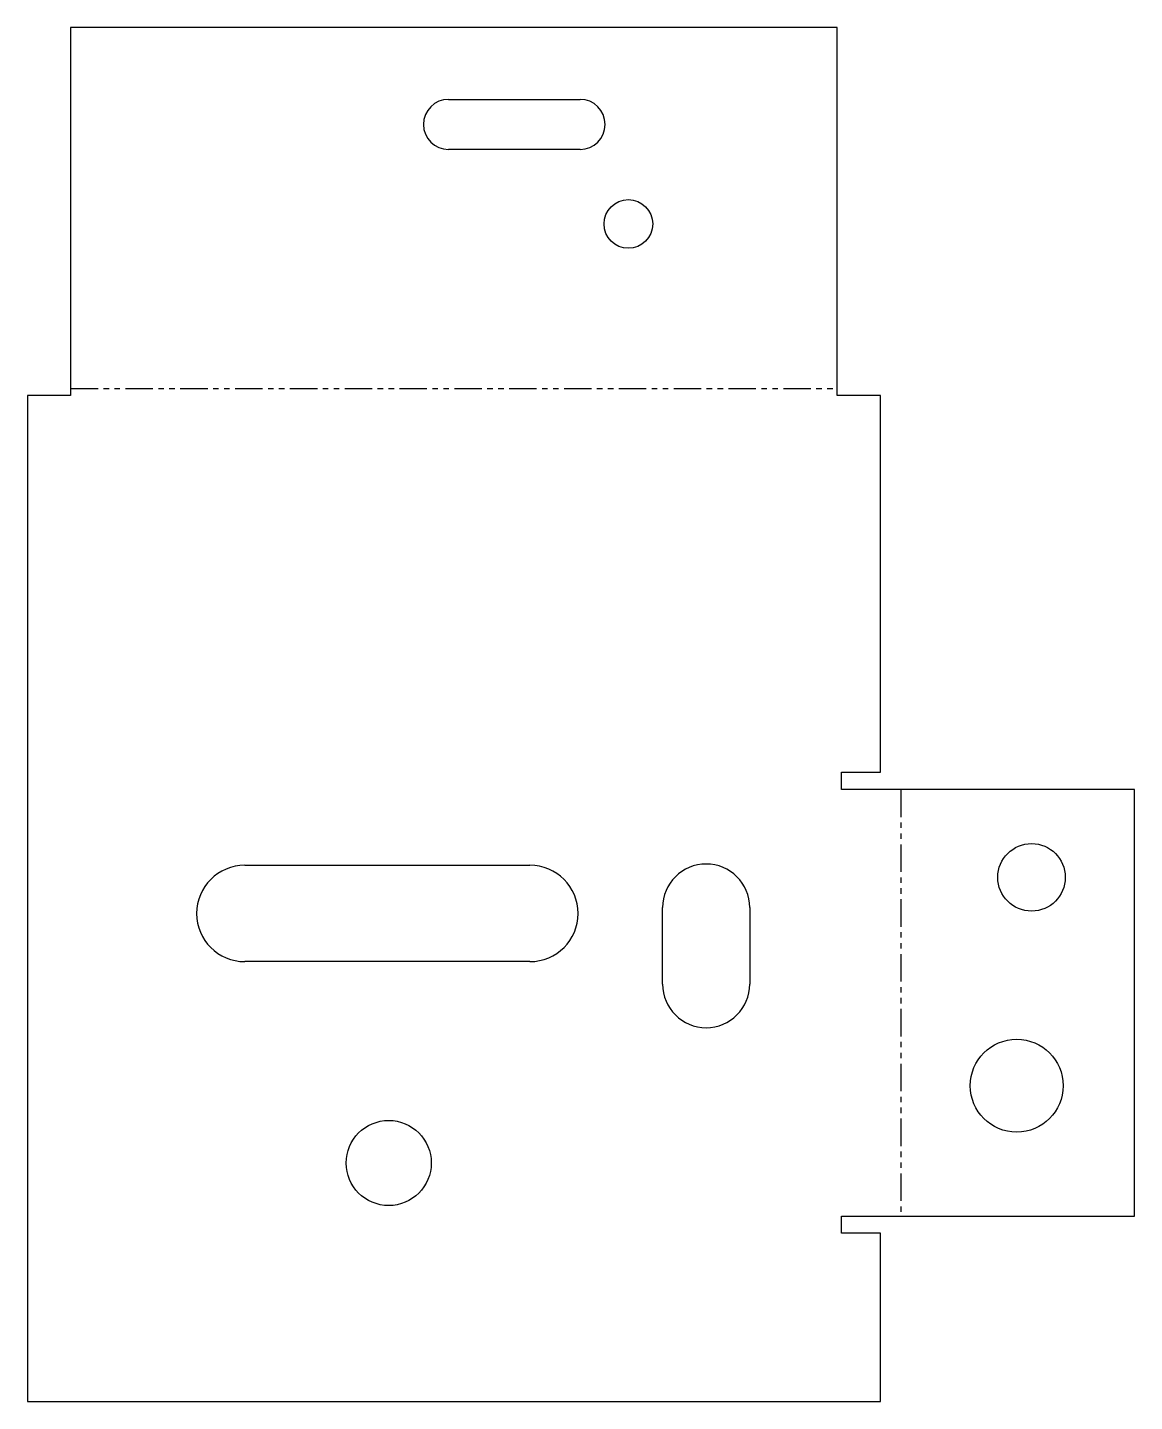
# Model space of a CAD drawing. Header units: millimetres. Extents: x 0 to 128, y 0 to 159.
import ezdxf

# ---------------------------------------------------------------- set-up
doc = ezdxf.new("R2010")
doc.units = ezdxf.units.MM
doc.linetypes.add('PHANTOM', pattern=[6.35, 3.175, -0.635, 0.635, -0.635, 0.635, -0.635])
doc.layers.add('BEND', color=7, linetype='Continuous')
doc.layers.add('CUT', color=7, linetype='Continuous')

msp = doc.modelspace()

# ---------------------------------------------------------------- linework, layer by layer
at = {"layer": 'BEND', "color": 1, "linetype": 'PHANTOM'}
for p, q in [((5, 117.29), (93.79, 117.29)), ((101.15, 70.86), (101.15, 21.48))]:
    msp.add_line(p, q, dxfattribs=at)
at = {"layer": 'CUT'}
for p, q in [((93.79, 159.11), (5, 159.11)), ((5, 159.11), (5, 116.5)), ((93.79, 116.5), (93.79, 159.11)), ((48.76, 150.79), (64.01, 150.79)), ((64.01, 144.99), (48.76, 144.99)), ((5, 116.5), (0, 116.5)), ((0, 116.5), (0, 0)), ((98.79, 116.5), (93.79, 116.5)), ((98.79, 72.86), (98.79, 116.5)), ((94.29, 70.86), (94.29, 72.86)), ((94.29, 72.86), (98.79, 72.86)), ((128.23, 70.86), (94.29, 70.86)), ((128.23, 21.48), (128.23, 70.86)), ((25.17, 62.1), (58.2, 62.1)), ((73.57, 48.33), (73.57, 57.2)), ((83.65, 57.2), (83.65, 48.33)), ((58.2, 50.94), (25.17, 50.94)), ((94.29, 19.48), (94.29, 21.48)), ((94.29, 21.48), (128.23, 21.48)), ((98.79, 19.48), (94.29, 19.48)), ((98.79, 0), (98.79, 19.48)), ((0, 0), (98.79, 0))]:
    msp.add_line(p, q, dxfattribs=at)
for centre, radius in [((69.6, 136.36), 2.82), ((116.3, 60.7), 3.91), ((114.58, 36.57), 5.38), ((41.84, 27.62), 4.93)]:
    msp.add_circle(centre, radius, dxfattribs=at)
for centre, radius, start, end in [((48.76, 147.89), 2.9, 90, -90), ((64.01, 147.89), 2.9, -90, 90), ((25.17, 56.52), 5.58, 90, -90), ((58.2, 56.52), 5.58, -90, 90), ((78.61, 57.2), 5.04, 0, 180), ((78.61, 48.33), 5.04, 180, 0)]:
    msp.add_arc(centre, radius, start, end, dxfattribs=at)

doc.saveas('drawing.dxf')
